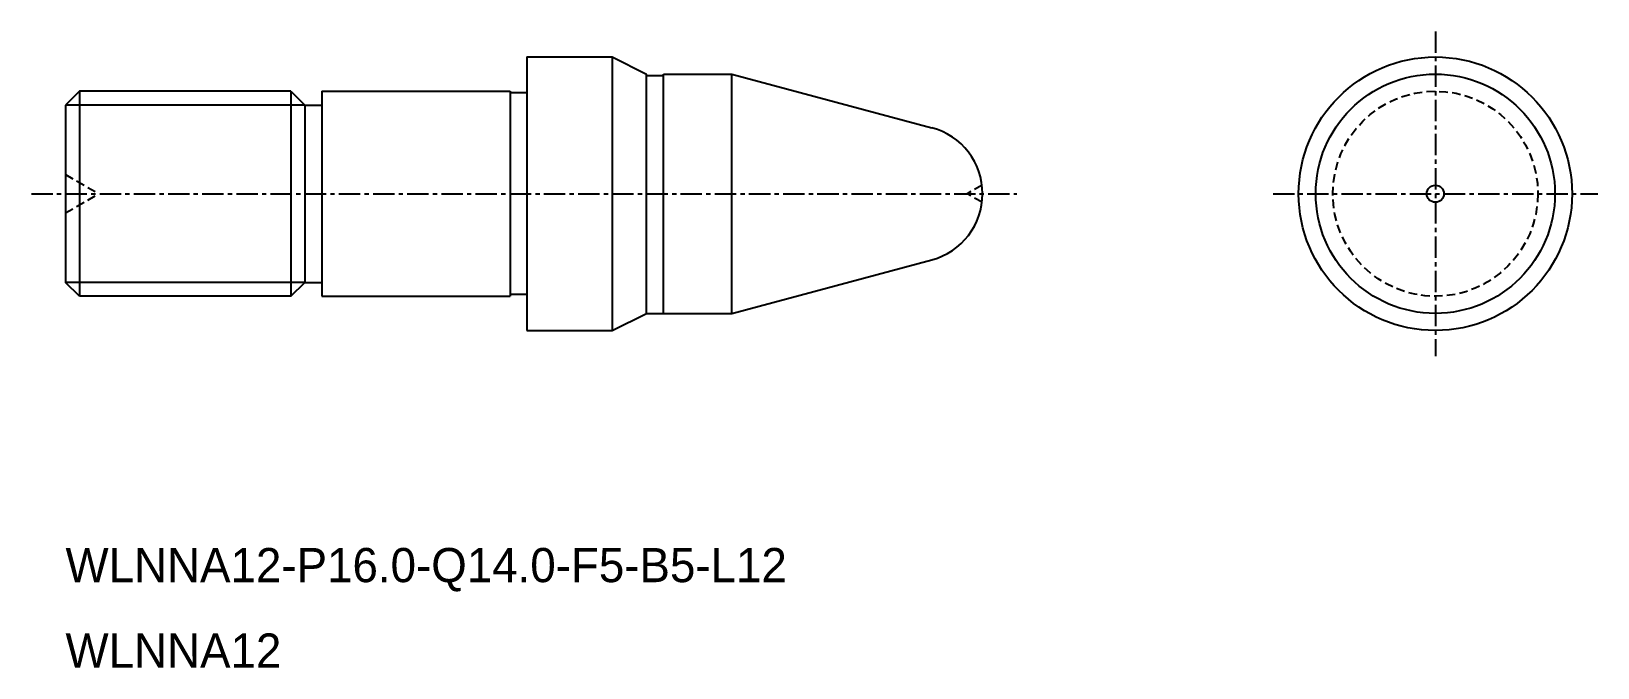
# Model space of a CAD drawing. Extents: x -2411.1 to -2319.5, y -871.3 to -834.
import ezdxf

# ---------------------------------------------------------------- set-up
doc = ezdxf.new("R2010")
doc.units = 0
doc.linetypes.add('CENTER', pattern=[2, 1.25, -0.25, 0.25, -0.25])
doc.linetypes.add('DASHED', pattern=[0.75, 0.5, -0.25])
doc.layers.get('0').update_dxf_attribs({"linetype": 'CONTINUOUS'})
doc.layers.add('CENTER', color=1, linetype='CENTER')

msp = doc.modelspace()

# ---------------------------------------------------------------- linework, layer by layer
at = {"color": 7, "linetype": 'CONTINUOUS'}
for p, q in [((-2382.121, -835.537), (-2382.121, -851.537)), ((-2382.121, -835.537), (-2377.121, -835.537)), ((-2377.121, -835.537), (-2377.121, -851.537)), ((-2370.121, -850.537), (-2370.121, -836.537)), ((-2370.121, -836.537), (-2358.417, -839.674)), ((-2408.309, -837.537), (-2409.121, -838.349)), ((-2395.933, -837.537), (-2408.309, -837.537)), ((-2408.305, -837.537), (-2408.305, -849.537)), ((-2395.938, -837.537), (-2395.938, -849.537)), ((-2395.933, -837.537), (-2395.121, -838.349)), ((-2394.121, -837.537), (-2394.121, -849.537)), ((-2394.121, -837.537), (-2383.095, -837.537)), ((-2383.095, -837.537), (-2383.095, -849.537)), ((-2409.121, -838.349), (-2409.121, -848.725)), ((-2395.121, -838.349), (-2395.121, -848.725)), ((-2395.121, -838.35), (-2394.121, -838.35)), ((-2370.121, -850.537), (-2358.417, -847.401)), ((-2408.309, -849.537), (-2409.121, -848.725)), ((-2395.933, -849.537), (-2395.121, -848.725)), ((-2395.121, -848.725), (-2394.121, -848.725)), ((-2395.933, -849.537), (-2408.309, -849.537)), ((-2394.121, -849.537), (-2383.095, -849.537)), ((-2382.121, -851.537), (-2377.121, -851.537))]:
    msp.add_line(p, q, dxfattribs=at)
at = {"color": 7}
for p, q in [((-2377.121, -835.537), (-2375.121, -836.537)), ((-2375.121, -850.537), (-2375.121, -836.537)), ((-2374.121, -836.537), (-2370.121, -836.537)), ((-2374.121, -850.537), (-2374.121, -836.537)), ((-2377.121, -851.537), (-2375.121, -850.537)), ((-2375.121, -850.537), (-2370.121, -850.537))]:
    msp.add_line(p, q, dxfattribs=at)
at = {"color": 3, "linetype": 'CONTINUOUS'}
for p, q in [((-2395.121, -838.35), (-2409.121, -838.35)), ((-2395.121, -848.725), (-2409.121, -848.725))]:
    msp.add_line(p, q, dxfattribs=at)
at = {"color": 3, "linetype": 'DASHED'}
for p, q in [((-2409.121, -842.412), (-2407.173, -843.537)), ((-2355.483, -843.037), (-2356.349, -843.537)), ((-2409.121, -844.662), (-2407.173, -843.537)), ((-2355.483, -844.037), (-2356.349, -843.537))]:
    msp.add_line(p, q, dxfattribs=at)
at = {"color": 7, "linetype": 'CONTINUOUS'}
for points in [[(-2374.121, -836.637), (-2375.121, -836.637)], [(-2382.121, -837.637), (-2383.095, -837.637)], [(-2382.121, -849.437), (-2383.095, -849.437)]]:
    msp.add_lwpolyline(points, dxfattribs=at)
for radius in [8, 7]:
    msp.add_circle((-2328.952, -843.537), radius, dxfattribs=at)
at = {"color": 3, "linetype": 'DASHED'}
msp.add_circle((-2328.952, -843.537), 6, dxfattribs=at)
at = {"color": 7, "linetype": 'CONTINUOUS'}
msp.add_arc((-2359.452, -843.537), 4, 285, 75, dxfattribs=at)
at = {"layer": 'CENTER', "color": 1, "linetype": 'CENTER'}
for p, q in [((-2328.952, -834.037), (-2328.952, -853.037)), ((-2411.121, -843.537), (-2353.452, -843.537)), ((-2338.452, -843.537), (-2319.452, -843.537))]:
    msp.add_line(p, q, dxfattribs=at)
at = {"layer": 'CENTER', "color": 7, "linetype": 'CONTINUOUS'}
msp.add_circle((-2328.952, -843.537), 0.5, dxfattribs=at)

# ---------------------------------------------------------------- texts
at = {"color": 7, "linetype": 'CONTINUOUS'}
for s, p in [('WLNNA12-P16.0-Q14.0-F5-B5-L12', (-2409.121, -866.259)), ('WLNNA12', (-2409.121, -871.259))]:
    msp.add_text(s, height=2, dxfattribs=at).set_placement(p)

doc.saveas('drawing.dxf')
